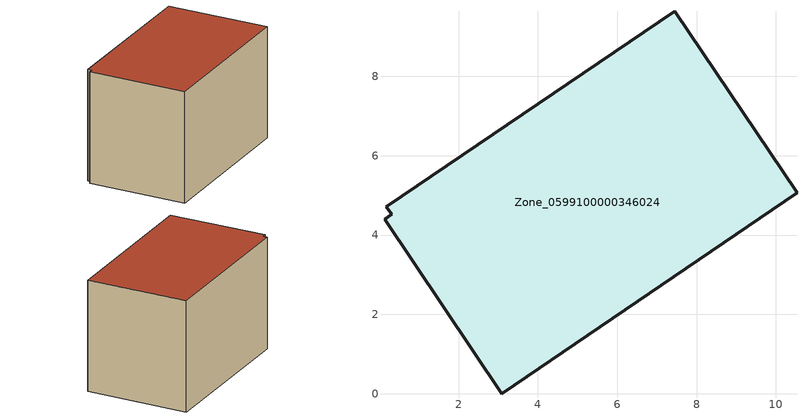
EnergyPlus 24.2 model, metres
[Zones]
Zone_0599100000346024
 floor ground (C_G): 0.32,4.53 0.18,4.71 7.45,9.64 10.53,5.07 3.09,0 0.13,4.39 z0
 wall outside (C_F): 3.09,0 10.53,5.07 7.45,9.64 0.18,4.71 0.32,4.53 0.13,4.39 3.09,0 z0:6.03
 roof outside (C_R): 0.32,4.53 0.13,4.39 3.09,0 10.53,5.07 7.45,9.64 0.18,4.71 z6.03
[BUILDING]
Pand.0599100000346024: North Axis=0; Terrain=City; Loads Convergence Tolerance Value=0.04; Temperature Convergence Tolerance Value=0.4; Solar Distribution=FullExterior; Maximum Number of Warmup Days=25; Minimum Number of Warmup Days=1
[Site:Location]
Rotterdam.The.Hague.AP_ZH_NLD Design_Conditions: Latitude=51.96; Longitude=4.45; Time Zone=1; Elevation=-4.5
[SITE:GROUNDTEMPERATURE:BUILDINGSURFACE]
18, 18, 18, 18, 18, 18, 18, 18, 18, 18, 18, 18
[MATERIAL] Thermal Absorptance=0.9; Solar Absorptance=0.7; Visible Absorptance=0.7
Name | Roughness | Thickness | Conductivity | Density | Specific Heat
G.TI.1992-2005 | MediumSmooth | 0.15 | 0.06 | 540 | 1210
F.TI.1992-2005 | Rough | 0.3 | 0.12 | 1920 | 840
R.TI.1992-2005 | MediumRough | 0.2 | 0.08 | 1500 | 1000
[CONSTRUCTION]
C_G: G.TI.1992-2005
C_F: F.TI.1992-2005
C_R: R.TI.1992-2005
[ZONE]
Zone_0599100000346024: Type=1; Multiplier=1; Ceiling Height=Autocalculate; Volume=Autocalculate; Floor Area=autocalculate; Part of Total Floor Area=Yes
[ZONEINFILTRATION:DESIGNFLOWRATE]
Infil_Zone_0599100000346024: Zone or ZoneList or Space or SpaceList=Zone_0599100000346024; Schedule=AlwaysOn; Design Flow Rate Calculation Method=Flow/Area; Flow Rate per Floor Area=0.0015; Constant Term Coefficient=1; Temperature Term Coefficient=0; Velocity Term Coefficient=0; Velocity Squared Term Coefficient=0
[HVACTEMPLATE:ZONE:IDEALLOADSAIRSYSTEM]
Zone_0599100000346024: Maximum Heating Supply Air Temperature=50; Minimum Cooling Supply Air Temperature=13; Maximum Heating Supply Air Humidity Ratio=0.0156; Minimum Cooling Supply Air Humidity Ratio=0.0077; Heating Limit=NoLimit; Cooling Limit=NoLimit; Dehumidification Control Type=ConstantSensibleHeatRatio; Cooling Sensible Heat Ratio=0.7; Dehumidification Setpoint=60; Humidification Control Type=None; Humidification Setpoint=30; Outdoor Air Method=None; Outdoor Air Flow Rate per Person=0.00944; Outdoor Air Flow Rate per Zone Floor Area=0; Outdoor Air Flow Rate per Zone=0; Demand Controlled Ventilation Type=None; Outdoor Air Economizer Type=NoEconomizer; Heat Recovery Type=None; Sensible Heat Recovery Effectiveness=0.7; Latent Heat Recovery Effectiveness=0.65
[ZONECONTROL:THERMOSTAT]
ThermostatControl_Zone_0599100000346024: Zone or ZoneList=Zone_0599100000346024; Control Type Schedule=DualSetpointControlType; Control 1=Thermostat_Zone_0599100000346024; Temperature Difference Between Cutout And Setpoint=0
[THERMOSTATSETPOINT:DUALSETPOINT]
Thermostat_Zone_0599100000346024: Heating Setpoint Temperature Schedule=HeatingSetpoint_Zone_0599100000346024; Cooling Setpoint Temperature Schedule=CoolingSetpoint_Zone_0599100000346024
[SCHEDULE:COMPACT]
HeatingSetpoint_Zone_0599100000346024: Through: 12/31, For: AllDays, Until: 24:00, 21
CoolingSetpoint_Zone_0599100000346024: Through: 12/31, For: AllDays, Until: 24:00, 24
DualSetpointControlType: Through: 12/31, For: AllDays, Until: 24:00, 4
AlwaysOn: Through: 12/31, For: AllDays, Until: 24:00, 1
